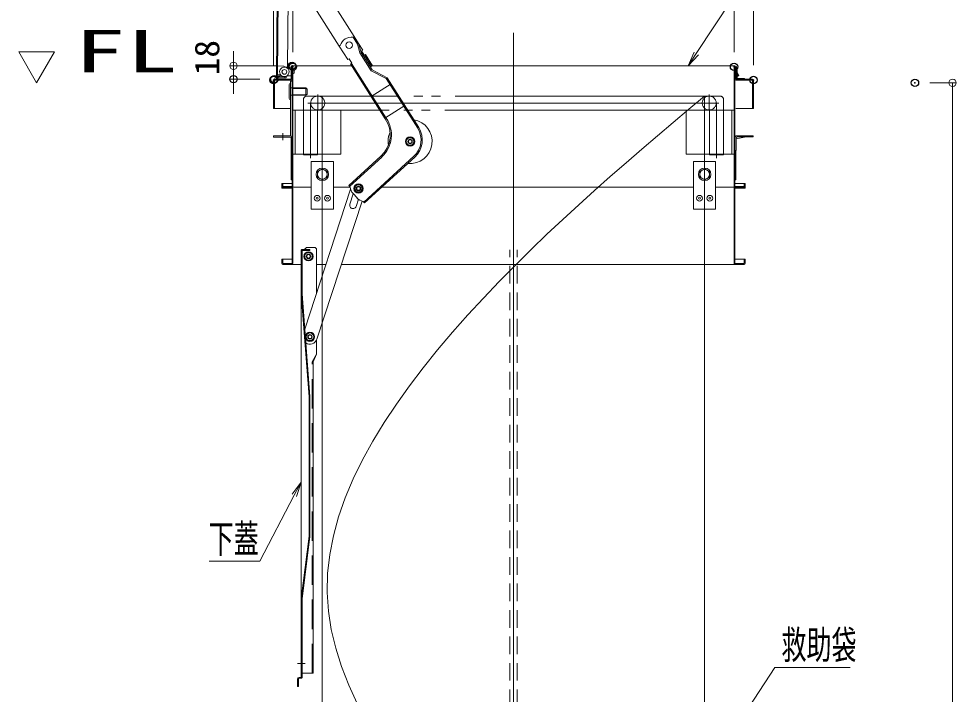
# Model space of a CAD drawing. Units: millimetres, scale not verified. Extents: x -2000 to 2000, y -1385 to 1385.
# Drawn here: x -485 to 152, y 40 to 499 of the extents above; entities that cross this region are included whole.
import ezdxf
from ezdxf.enums import TextEntityAlignment as Align

# ---------------------------------------------------------------- set-up
doc = ezdxf.new("R2010")
doc.units = ezdxf.units.MM
doc.header["$LTSCALE"] = 10
doc.header["$PDMODE"] = 32
doc.header["$PDSIZE"] = 5
for name, pattern in [('CHAIN2', [12, 9, -1, 1, -1]), ('DASHED1', [1.8, 1.2, -0.6]), ('DASHED2', [3, 2, -1]), ('LONG_DOUBLE_CHAIN', [21.8, 18, -1, 0.6, -0.6, 0.6, -1])]:
    doc.linetypes.add(name, pattern=pattern)
for name, color, linetype, lineweight in [('0-1_moji', 2, 'Continuous', 9), ('0-2_0', 4, 'Continuous', 9), ('0-3_sunpou', 1, 'Continuous', 9), ('0-5_GRE_M', 3, 'Continuous', 9), ('0-6_center', 5, 'Continuous', 9), ('0-A_CYA_M', 4, 'Continuous', 9), ('0-B_CYA_SSD', 134, 'DASHED2', 9), ('0-C_PARTS_SIN', 5, 'CHAIN2', 9), ('1-0_SUNPO', 1, 'Continuous', 9), ('1-C_A_5', 4, 'LONG_DOUBLE_CHAIN', 9), ('2-1_A-1', 3, 'Continuous', 9)]:
    doc.layers.add(name, color=color, linetype=linetype, lineweight=lineweight)
doc.layers.add('0-4_DEFPOINTS', color=7, linetype='Continuous')
doc.styles.add('ＭＳ ゴシック', font='')
doc.styles.get('ＭＳ ゴシック').set_extended_font_data('MS Gothic')

# ---------------------------------------------------------------- blocks, each defined once
blk = doc.blocks.new('_ORIGIN')
at = {"layer": '0-2_0', "color": 1}
blk.add_line((0, 0), (-10, 0), dxfattribs=at)
blk.add_circle((0, 0), 5, dxfattribs=at)
blk = doc.blocks.new('MLeader20')
at = {"layer": '1-0_SUNPO'}
blk.add_line((39.44, 567.09), (119.7, 567.09), dxfattribs=at)
at = {"layer": '1-0_SUNPO', "color": 3}
blk.add_line((-30.2, 467.17), (-24.68, 475.51), dxfattribs=at)
at = {"layer": '1-0_SUNPO'}
blk.add_lwpolyline([(-24.68, 475.51), (35.84, 567.09), (39.44, 567.09)], dxfattribs=at)
at = {"layer": '1-0_SUNPO', "color": 3}
blk.add_lwpolyline([(-23.29, 474.59), (-30.2, 467.17), (-26.07, 476.43)], dxfattribs=at)
at = {"layer": '1-0_SUNPO', "color": 2, "style": 'ＭＳ ゴシック', "width": 0.65}
blk.add_text('収納ケース', height=19.21, dxfattribs=at).set_placement((40.34, 567.03), align=Align.BOTTOM_LEFT)
blk = doc.blocks.new('MLeader21')
at = {"layer": '1-0_SUNPO', "color": 3}
blk.add_line((-293.43, 184.03), (-298.09, 175.18), dxfattribs=at)
at = {"layer": '1-0_SUNPO'}
blk.add_line((-356, 130.4), (-324.94, 130.4), dxfattribs=at)
at = {"layer": '1-0_SUNPO', "color": 3}
blk.add_lwpolyline([(-299.56, 175.95), (-293.43, 184.03), (-296.61, 174.4)], dxfattribs=at)
at = {"layer": '1-0_SUNPO'}
blk.add_lwpolyline([(-298.09, 175.18), (-321.63, 130.4), (-325.23, 130.4)], dxfattribs=at)
at = {"layer": '1-0_SUNPO', "color": 2, "style": 'ＭＳ ゴシック', "width": 0.65}
blk.add_text('下蓋', height=19.21, dxfattribs=at).set_placement((-356.3, 130.33), align=Align.BOTTOM_LEFT)
blk = doc.blocks.new('MLeader22')
at = {"layer": '1-0_SUNPO'}
blk.add_line((32.26, 58.09), (79.83, 58.09), dxfattribs=at)
at = {"layer": '1-0_SUNPO', "color": 3}
blk.add_line((-19.03, -14.75), (-13.55, -6.38), dxfattribs=at)
at = {"layer": '1-0_SUNPO'}
blk.add_lwpolyline([(-13.55, -6.38), (28.66, 58.09), (32.26, 58.09)], dxfattribs=at)
at = {"layer": '1-0_SUNPO', "color": 3}
blk.add_lwpolyline([(-12.16, -7.3), (-19.03, -14.75), (-14.95, -5.47)], dxfattribs=at)
at = {"layer": '1-0_SUNPO', "color": 2, "style": 'ＭＳ ゴシック', "width": 0.65}
blk.add_text('救助袋', height=19.21, dxfattribs=at).set_placement((33.16, 58.2), align=Align.BOTTOM_LEFT)

msp = doc.modelspace()

# ---------------------------------------------------------------- linework, layer by layer
at = {"layer": '0-2_0'}
for p, q in [((-310.2, 460.86), (-307.48, 773.35)), ((-309.45, 460.86), (-306.73, 773.34)), ((-302.65, 466.55), (-302.17, 522.19)), ((-258.06, 486.64), (-257.38, 487.07)), ((-255.14, 482.03), (-258.06, 486.64)), ((-266.85, 481.08), (-267.54, 480.64)), ((-267.54, 480.64), (-261.7, 471.43)), ((-253.45, 476), (-255.14, 482.03)), ((-254.38, 482.3), (-251.56, 477.85)), ((-260.85, 471.97), (-261.7, 471.43)), ((-260.85, 471.97), (-258.98, 469.01)), ((-245.78, 463.88), (-253.45, 476)), ((-245.22, 464.5), (-252.71, 476.32)), ((-251.56, 477.85), (-252.4, 477.31)), ((-252.4, 477.31), (-250.53, 474.36)), ((-249.69, 474.89), (-250.53, 474.36)), ((-250.36, 474.46), (-245.55, 466.86)), ((-249.69, 474.89), (-244.87, 467.29)), ((-309.4, 467.11), (-305.9, 467.08)), ((-300.23, 466.32), (-304.83, 466.32)), ((-302.65, 466.55), (-302.79, 465.59)), ((-300.23, 466.57), (-300.23, 458.17)), ((-300.23, 460.32), (-300.23, 466.32)), ((-299.63, 467.17), (-259.26, 467.17)), ((-299.63, 385.27), (-299.63, 466.57)), ((-299.03, 385.27), (-299.03, 466.57)), ((-258.98, 469.01), (-259.83, 468.47)), ((-259.83, 468.47), (-236.2, 431.19)), ((-259.15, 468.9), (-235.53, 431.62)), ((-244.87, 467.29), (-246.38, 466.33)), ((-245.54, 467.17), (1.57, 467.17)), ((0.97, 385.27), (0.97, 466.57)), ((1.57, 385.27), (1.57, 466.57)), ((2.66, 466.65), (2.17, 466.55)), ((2.17, 458.17), (2.17, 466.57)), ((2.66, 464.1), (2.17, 466.55)), ((3.16, 464.15), (2.66, 466.65)), ((-303.72, 459.06), (-308.47, 459.1)), ((-303.61, 459.8), (-308.46, 459.85)), ((-307.96, 459.84), (-307.95, 460.59)), ((-307.96, 459.84), (-304.86, 459.82)), ((-303.72, 459.06), (-303.57, 460.07)), ((-300.23, 460.32), (-302.49, 460.32)), ((-298.28, 464.52), (-298.28, 462.12)), ((-235.52, 458.54), (-245.78, 463.88)), ((-234.96, 459.15), (-245.22, 464.5)), ((-213.49, 425.25), (-234.96, 459.15)), ((2.66, 464.1), (2.66, 458.95)), ((2.69, 462.71), (3.68, 460.23)), ((3.16, 464.15), (3.16, 458.9)), ((3.16, 462.9), (4.16, 460.4)), ((4.16, 460.4), (3.16, 460.05)), ((-312.23, 457.57), (-312.23, 438.17)), ((-311.63, 458.17), (-300.23, 458.17)), ((-311.63, 457.57), (-300.23, 457.57)), ((-311.63, 457.57), (-311.63, 438.17)), ((-301.64, 454.48), (-301.64, 444.98)), ((-300.63, 455.17), (-300.89, 455.23)), ((-300.63, 419.67), (-300.63, 456.67)), ((-299.63, 456.67), (-300.63, 456.67)), ((-300.63, 444.17), (-300.63, 455.17)), ((-299.63, 456.67), (-300.23, 456.67)), ((-299.63, 456.67), (-299.63, 419.67)), ((-232.28, 454.92), (-245.81, 446.34)), ((-214.17, 424.82), (-235.52, 458.54)), ((2.17, 458.17), (13.57, 458.17)), ((13.57, 457.57), (2.17, 457.57)), ((3.41, 458.65), (8.16, 458.65)), ((3.46, 458.15), (8.16, 458.15)), ((8.16, 458.15), (8.16, 458.65)), ((13.57, 457.57), (13.57, 438.17)), ((-299.03, 452.17), (-300.63, 452.17)), ((-299.03, 447.17), (-300.63, 447.17)), ((-290.13, 452.17), (-299.03, 452.17)), ((-299.03, 451.76), (-289.73, 451.76)), ((-299.03, 447.57), (-289.73, 447.57)), ((-289.38, 451.42), (-290.13, 452.17)), ((-289.38, 447.92), (-290.13, 447.17)), ((-289.38, 451.42), (-289.38, 447.92)), ((-279.03, -909.83), (-279.03, 446.67)), ((-19.03, 446.67), (-19.03, -909.83)), ((-300.63, 444.17), (-300.89, 444.23)), ((-222.91, 440.13), (-236.44, 431.56)), ((-312.23, 438.17), (-300.63, 438.17)), ((-305.88, 421.48), (-305.88, 416.68)), ((-300.63, 419.67), (-312.13, 419.67)), ((-312.13, 418.67), (-312.13, 419.67)), ((-312.13, 418.67), (-300.63, 418.67)), ((-300.23, 389.67), (-300.23, 418.75)), ((-220.83, 418.36), (-222.33, 415.77)), ((-222.33, 415.77), (-220.83, 413.17)), ((-217.83, 418.36), (-220.83, 418.36)), ((-216.33, 415.77), (-217.83, 418.36)), ((-217.83, 413.17), (-216.33, 415.77)), ((1.57, 418.17), (1.57, 409.67)), ((2.37, 417.51), (9.15, 418.87)), ((2.37, 418.12), (2.37, 409.67)), ((14.07, 419.67), (3.12, 419.67)), ((14.07, 418.87), (3.12, 418.87)), ((14.07, 418.87), (14.07, 419.67)), ((-220.83, 413.17), (-217.83, 413.17)), ((1.57, 409.67), (2.37, 409.67)), ((1.87, 409.62), (1.57, 409.62)), ((1.87, 409.62), (1.87, 409.67)), ((2.17, 389.67), (2.17, 409.67)), ((-239.19, 405.81), (-261.07, 385.85)), ((-238.65, 405.21), (-260.54, 385.26)), ((-216.73, 405.71), (-250.84, 374.62)), ((-216.19, 405.12), (-250.3, 374.03)), ((-300.23, 389.67), (-299.63, 389.67)), ((2.17, 389.67), (1.57, 389.67)), ((-306.53, 384.67), (-286.53, 384.67)), ((-306.53, 384.67), (-306.53, 384.07)), ((-299.63, 384.07), (-306.53, 384.07)), ((-305.93, 387.17), (-305.93, 385.27)), ((-299.63, 385.27), (-305.93, 385.27)), ((-305.93, 384.67), (-296.93, 384.67)), ((-299.63, 384.67), (-305.93, 384.67)), ((-305.53, 387.17), (-299.63, 387.17)), ((-299.63, 332.77), (-299.63, 384.07)), ((-299.03, 332.77), (-299.03, 384.07)), ((-259.84, 383.34), (-290.98, 288.2)), ((-271.53, 384.67), (-260.14, 384.67)), ((-260.22, 384.91), (-261.07, 385.85)), ((-238.63, 384.67), (-26.53, 384.67)), ((-238.3, 384.67), (-26.53, 384.67)), ((-11.53, 384.67), (1.57, 384.67)), ((-11.53, 384.67), (8.47, 384.67)), ((0.97, 332.77), (0.97, 384.07)), ((7.47, 387.17), (1.57, 387.17)), ((1.57, 385.27), (7.87, 385.27)), ((1.57, 384.67), (7.87, 384.67)), ((8.47, 384.07), (1.57, 384.07)), ((1.57, 332.77), (1.57, 384.07)), ((7.87, 387.17), (8.47, 387.17)), ((7.87, 387.17), (7.87, 385.27)), ((8.47, 387.17), (8.47, 385.27)), ((8.47, 384.67), (8.47, 384.07)), ((-257.97, 380.21), (-260.31, 373.06)), ((-255.44, 377.44), (-258.13, 380.4)), ((-254.44, 376.52), (-256.03, 371.66)), ((-251.97, 375.22), (-282.68, 281.41)), ((-250.3, 374.03), (-251.14, 374.94)), ((-293.43, 51.37), (-293.43, 341.67)), ((-287.43, 342.27), (-292.83, 342.27)), ((-292.83, 341.67), (-292.83, 312.27)), ((-287.43, 341.67), (-292.83, 341.67)), ((-290.27, 343.33), (-291.33, 342.27)), ((-286.93, 340.26), (-289.93, 340.26)), ((-289.21, 343.77), (-284.43, 343.77)), ((-287.43, 342.27), (-287.43, 341.67)), ((-282.93, 312.78), (-282.93, 342.27)), ((-306.53, 335.67), (-299.63, 335.67)), ((-306.53, 335.67), (-306.53, 332.77)), ((-305.93, 335.67), (-305.93, 332.77)), ((-305.93, 332.77), (-299.63, 332.77)), ((-293.43, 332.17), (-305.93, 332.17)), ((-289.93, 335.07), (-286.93, 335.07)), ((7.87, 332.17), (-266.06, 332.17)), ((8.47, 335.67), (1.57, 335.67)), ((7.87, 332.77), (1.57, 332.77)), ((7.87, 335.67), (7.87, 332.77)), ((8.47, 335.67), (8.47, 332.77)), ((-293.43, 312.22), (-288.03, 242.24)), ((-292.83, 312.27), (-287.43, 242.27)), ((-288.63, 285.72), (-290.41, 283.3)), ((-290.41, 283.3), (-289.22, 280.55)), ((-289.22, 280.55), (-286.24, 280.21)), ((-286.24, 280.21), (-284.45, 282.62)), ((-282.93, 271.21), (-282.93, 280.78)), ((-282.93, 271.21), (-285.23, 266.02)), ((-285.23, 54.27), (-285.23, 266.02)), ((-287.43, 147.27), (-287.43, 242.27)), ((-288.03, 147.3), (-288.03, 242.24)), ((-293.43, 104.84), (-288.03, 147.3)), ((-292.83, 104.77), (-287.43, 147.27)), ((-292.83, 104.77), (-292.83, 51.37)), ((-293.43, 51.37), (-294.83, 51.37)), ((-285.23, 54.27), (-292.83, 54.27)), ((-295.93, 45.27), (-295.93, 50.27)), ((-295.33, 45.27), (-295.93, 45.27)), ((-295.33, 45.27), (-295.33, 50.27)), ((-294.83, 50.77), (-293.43, 50.77))]:
    msp.add_line(p, q, dxfattribs=at)
at = {"layer": '0-2_0', "color": 1}
for p, q in [((-282.25, 395.29), (-279, 397.17)), ((-282.25, 391.54), (-282.25, 395.29)), ((-279, 397.17), (-275.75, 395.29)), ((-22.25, 395.29), (-19, 397.17)), ((-22.25, 391.54), (-22.25, 395.29)), ((-19, 397.17), (-15.75, 395.29)), ((-279, 389.66), (-282.25, 391.54)), ((-19, 389.66), (-22.25, 391.54))]:
    msp.add_line(p, q, dxfattribs=at)
at = {"layer": '0-2_0', "linetype": 'DASHED1'}
for p, q in [((-151.53, -904.83), (-151.53, 342.17)), ((-146.53, -904.83), (-146.53, 342.17))]:
    msp.add_line(p, q, dxfattribs=at)
at = {"layer": '0-2_0'}
for points in [[(-296, 548), (-294.41, 545.49), (-257.4, 487.06)], [(-306.14, 541.58), (-297.05, 527.23), (-267.54, 480.64)], [(-252.71, 476.32), (-254.4, 482.36), (-257.38, 487.07)], [(-309.4, 467.11), (-309.45, 461.11), (-308.45, 461.1)], [(-303.18, 465.87), (-303.95, 466.32), (-304.65, 466.73)], [(14.17, 457.57), (14.17, 438.17), (2.17, 438.17)], [(-290.13, 452.17), (-290.13, 447.17), (-299.03, 447.17)], [(-19.03, 446.67), (-29.71, 437.7), (-40.39, 428.71), (-51.08, 419.66), (-61.77, 410.54), (-72.48, 401.31), (-83.2, 391.95), (-93.93, 382.43), (-104.68, 372.73), (-115.45, 362.82), (-126.25, 352.67), (-137.07, 342.25), (-147.92, 331.55), (-158.76, 320.56), (-169.52, 309.3), (-180.14, 297.79), (-190.54, 286.05), (-200.66, 274.1), (-210.44, 261.97), (-219.8, 249.67), (-228.67, 237.22), (-236.99, 224.65), (-244.69, 211.97), (-251.7, 199.21), (-257.95, 186.38), (-263.38, 173.51), (-267.91, 160.62), (-271.49, 147.72), (-274.03, 134.84), (-275.48, 122), (-275.77, 109.22), (-274.89, 96.5), (-272.91, 83.84), (-269.89, 71.24), (-265.9, 58.69), (-260.99, 46.19), (-255.23, 33.73)], [(-305.93, 387.17), (-306.53, 387.17), (-306.53, 385.27), (-306.53, 386.17)], [(-289.93, 340.26), (-291.43, 337.67), (-289.93, 335.07)], [(-286.93, 335.07), (-285.43, 337.67), (-286.93, 340.26)], [(-284.45, 282.62), (-285.64, 285.37), (-288.63, 285.72)]]:
    msp.add_lwpolyline(points, dxfattribs=at)
at = {"layer": '0-2_0', "color": 1}
for points in [[(-275.75, 395.29), (-275.75, 391.54), (-279, 389.66)], [(-15.75, 395.29), (-15.75, 391.54), (-19, 389.66)]]:
    msp.add_lwpolyline(points, dxfattribs=at)
at = {"layer": '0-2_0'}
msp.add_lwpolyline([(-251.84, 385.27), (-254.44, 386.77), (-257.03, 385.27), (-257.03, 382.27), (-254.44, 380.77), (-251.84, 382.27)], close=True, dxfattribs=at)
msp.add_lwpolyline([(-251.84, 385.27), (-254.44, 386.77), (-257.03, 385.27), (-257.03, 382.27), (-254.44, 380.77), (-251.84, 382.27)], close=True, dxfattribs=at)
for centre, radius in [((-260.8, 481.26), 2.2), ((-304.83, 463.07), 1.62), ((-304.83, 463.07), 1.6), ((-219.33, 415.77), 3.15), ((-219.33, 415.77), 2.6), ((-219.33, 415.77), 1.5), ((-219.33, 415.77), 1.2), ((-254.44, 383.77), 3.15), ((-254.44, 383.77), 3.15), ((-254.44, 383.77), 2.55), ((-254.44, 383.77), 2.55), ((-254.44, 383.77), 1.62), ((-254.44, 383.77), 1.62), ((-254.44, 383.77), 1.2), ((-254.44, 383.77), 1.2), ((-288.43, 337.67), 3.15), ((-288.43, 337.67), 2.6), ((-288.43, 337.67), 1.5), ((-288.43, 337.67), 1.2), ((-287.43, 282.96), 3.15), ((-287.43, 282.96), 2.6), ((-287.43, 282.96), 1.5), ((-287.43, 282.96), 1.2)]:
    msp.add_circle(centre, radius, dxfattribs=at)
at = {"layer": '0-2_0', "color": 1}
for centre, radius in [((-279, 393.42), 4.25), ((-279, 393.42), 3.25), ((-19, 393.42), 4.25), ((-19, 393.42), 3.25), ((-282.53, 377.17), 1.98), ((-282.53, 377.17), 0.625), ((-275.53, 377.17), 1.98), ((-275.53, 377.17), 0.625), ((-22.53, 377.17), 1.98), ((-22.53, 377.17), 0.625), ((-15.53, 377.17), 1.98), ((-15.53, 377.17), 0.625)]:
    msp.add_circle(centre, radius, dxfattribs=at)
at = {"layer": '0-2_0'}
for centre, radius, start, end in [((-259.2, 478.72), 8, 81.81093, 162.89415), ((-304.83, 463.07), 3.25, 90, 294.07074), ((-305.92, 464.58), 2.5, 59.50005, 89.5), ((-304.83, 463.07), 3.25, 269.50002, 59.50012), ((-299.63, 466.57), 0.6, 359.99998, 179.99998), ((1.57, 466.57), 0.6, 0, 180), ((-308.45, 460.85), 1.75, 179.5, 269.50002), ((-308.45, 460.85), 1, 179.5, 269.50002), ((-308.45, 460.6), 0.5, 359.49998, 89.5), ((-302.49, 457.82), 2.5, 90.00002, 114.07057), ((-298.68, 464.14), 0.555, 42.94154, 129.49829), ((-298.68, 462.49), 0.555, 230.50169, 317.05844), ((-311.63, 457.57), 0.6, 90, 179.99998), ((-300.89, 454.48), 0.75, 90, 180), ((-300.23, 458.17), 0.6, 270, 0), ((2.17, 458.17), 0.6, 180, 270), ((3.46, 458.95), 0.8, 180, 270), ((3.41, 458.9), 0.25, 180, 270), ((13.57, 457.57), 0.6, 0, 90), ((-300.89, 444.98), 0.75, 180, 270), ((-252.33, 420.22), 19.5, 312.35255, 34.22892), ((-252.33, 420.22), 20.3, 312.35257, 34.19165), ((-219.33, 415.77), 15, 264.08395, 80.47181), ((-219.33, 415.77), 15, 154.9178, 189.71547), ((-226.84, 416.79), 15, 312.35252, 32.35255), ((-226.84, 416.79), 15.8, 312.35258, 32.35255), ((-300.63, 419.67), 1, 270, 0), ((3.12, 418.12), 1.55, 90, 180), ((3.12, 418.12), 0.75, 90, 180), ((-305.93, 385.27), 0.6, 179.99998, 270), ((-305.53, 386.17), 1, 90, 113.57973), ((-299.63, 385.27), 0.6, 270, 0), ((-299.63, 384.07), 0.6, 0, 90), ((-260.4, 384.74), 0.25, 7.2477, 42.34573), ((-252.22, 385.79), 8, 187.24865, 222.34544), ((1.57, 385.27), 0.6, 180, 270), ((1.57, 384.07), 0.6, 90, 180), ((7.47, 386.17), 1, 66.42029, 90), ((7.87, 385.27), 0.6, 270, 0), ((-249.53, 382.83), 8, 222.34544, 257.44222), ((-258.17, 372.36), 2.25, 161.87605, 341.87605), ((-251.32, 374.78), 0.25, 42.34573, 77.44271), ((-292.83, 341.67), 0.6, 89.99998, 180), ((-289.21, 342.27), 1.5, 90, 135), ((-284.43, 342.27), 1.5, 0, 90), ((-305.93, 332.77), 0.6, 180, 270), ((-299.63, 332.77), 0.6, 270, 0), ((1.57, 332.77), 0.6, 180, 270), ((7.87, 332.77), 0.6, 270, 0), ((-287.43, 282.96), 5, 235.60969, 341.87605), ((-294.83, 50.27), 1.1, 90, 180), ((-293.43, 51.37), 0.6, 269.99998, 0), ((-294.83, 50.27), 0.5, 90, 180)]:
    msp.add_arc(centre, radius, start, end, dxfattribs=at)
at = {"layer": '0-3_sunpou'}
for p, q in [((-312.23, 467.57), (-312.23, 922.6)), ((14.17, 467.57), (14.17, 922.6)), ((-299.03, 476.57), (-299.03, 882.53)), ((0.97, 476.57), (0.97, 882.53)), ((-339.46, 472.17), (-339.46, 477.17)), ((-309.63, 467.17), (-341.96, 467.17)), ((-339.46, 467.17), (-339.46, 458.17)), ((-321.63, 458.17), (-341.96, 458.17)), ((-339.46, 453.17), (-339.46, 448.17)), ((134.02, 455.67), (152.08, 455.67)), ((149.58, 450.67), (149.58, -954.83))]:
    msp.add_line(p, q, dxfattribs=at)
at = {"layer": '0-3_sunpou', "color": 7}
for p, q in [((-473.33, 455.67), (-485.47, 476.69)), ((-461.19, 476.69), (-485.47, 476.69)), ((-473.33, 455.67), (-461.19, 476.69))]:
    msp.add_line(p, q, dxfattribs=at)
at = {"layer": '0-4_DEFPOINTS'}
for p in [(-299.63, 467.17), (-299.03, 466.57), (0.97, 466.57), (-339.46, 458.17), (-312.23, 457.57), (-311.63, 458.17), (14.17, 457.57), (124.02, 455.67)]:
    msp.add_point(p, dxfattribs=at)
at = {"layer": '0-5_GRE_M'}
for p, q in [((-266.53, 437.17), (-299.03, 437.17)), ((-299.03, 437.17), (-299.03, 407.17)), ((-297.53, 437.17), (-297.53, 407.17)), ((-279.03, 407.17), (-279.03, 437.17)), ((-266.53, 407.17), (-266.53, 437.17)), ((-31.53, 437.17), (0.97, 437.17)), ((-31.53, 407.17), (-31.53, 437.17)), ((-19.03, 407.17), (-19.03, 437.17)), ((-0.53, 437.17), (-0.53, 407.17)), ((0.97, 437.17), (0.97, 407.17)), ((-266.53, 407.17), (-299.03, 407.17)), ((-286.53, 402.17), (-271.53, 402.17)), ((-271.53, 402.17), (-271.53, 369.67)), ((-31.53, 407.17), (0.97, 407.17)), ((-26.53, 402.17), (-11.53, 402.17)), ((-11.53, 402.17), (-11.53, 369.67))]:
    msp.add_line(p, q, dxfattribs=at)
for points in [[(-286.53, 402.17), (-286.53, 369.67), (-271.53, 369.67)], [(-26.53, 402.17), (-26.53, 369.67), (-11.53, 369.67)]]:
    msp.add_lwpolyline(points, dxfattribs=at)
at = {"layer": '0-6_center'}
for p, q in [((-149.03, 489.53), (-149.03, -995.19)), ((-282.13, 447.7), (-282.13, 437.17)), ((-15.93, 447.7), (-15.93, 437.17)), ((-9.28, 441.92), (-288.81, 441.92)), ((-287.13, 404.53), (-287.13, 441.92)), ((-10.93, 404.53), (-10.93, 441.92))]:
    msp.add_line(p, q, dxfattribs=at)
at = {"layer": '0-A_CYA_M'}
msp.add_line((-282.93, 332.17), (-276.59, 332.17), dxfattribs=at)
at = {"layer": '0-B_CYA_SSD'}
for p in [(-282.93, 271.21), (-285.83, 54.27), (-285.23, 266.02)]:
    msp.add_line(p, (-285.83, 266.02), dxfattribs=at)
at = {"layer": '0-C_PARTS_SIN'}
msp.add_line((-290.8, 60.77), (-295.83, 60.77), dxfattribs=at)
at = {"layer": '1-C_A_5'}
for p, q in [((-8.68, 446.67), (-289.38, 446.67)), ((-291.88, 406.67), (-291.88, 444.17)), ((-6.18, 406.67), (-6.18, 444.17)), ((-282.38, 406.67), (-282.38, 437.17)), ((-15.68, 437.17), (-281.88, 437.17)), ((-15.68, 406.67), (-15.68, 437.17)), ((-291.88, 406.67), (-282.38, 406.67)), ((-6.18, 406.67), (-15.68, 406.67))]:
    msp.add_line(p, q, dxfattribs=at)
for centre in [(-282.13, 441.92), (-15.93, 441.92)]:
    msp.add_circle(centre, 4.75, dxfattribs=at)
for centre, start, end in [((-289.38, 444.17), 90, 180), ((-8.68, 444.17), 0, 90)]:
    msp.add_arc(centre, 2.5, start, end, dxfattribs=at)
at = {"layer": '2-1_A-1'}
msp.add_line((-29.46, 384.67), (-28.16, 384.67), dxfattribs=at)

# ---------------------------------------------------------------- block references
at = {"layer": '0-3_sunpou', "xscale": 0.5, "yscale": 0.5}
for p, rotation in [((-339.46, 467.17), 270), ((-339.46, 458.17), 90), ((149.58, 455.67), 90)]:
    msp.add_blockref('_ORIGIN', p, dxfattribs=dict(at, rotation=rotation))
at = {"layer": '1-0_SUNPO'}
for name in ['MLeader20', 'MLeader21', 'MLeader22']:
    msp.add_blockref(name, (0, 0), dxfattribs=at)

# ---------------------------------------------------------------- texts
at = {"layer": '0-1_moji', "style": 'ＭＳ ゴシック', "width": 1.8}
msp.add_text('FL', height=28.89, dxfattribs=at).set_placement((-447.95, 454.11), align=Align.BOTTOM_LEFT)
at = {"layer": '0-3_sunpou', "color": 2, "style": 'ＭＳ ゴシック', "width": 1.05}
msp.add_text('18', height=16.86, rotation=90, dxfattribs=at).set_placement((-344.01, 460.7), align=Align.BOTTOM_LEFT)

doc.saveas('drawing.dxf')
